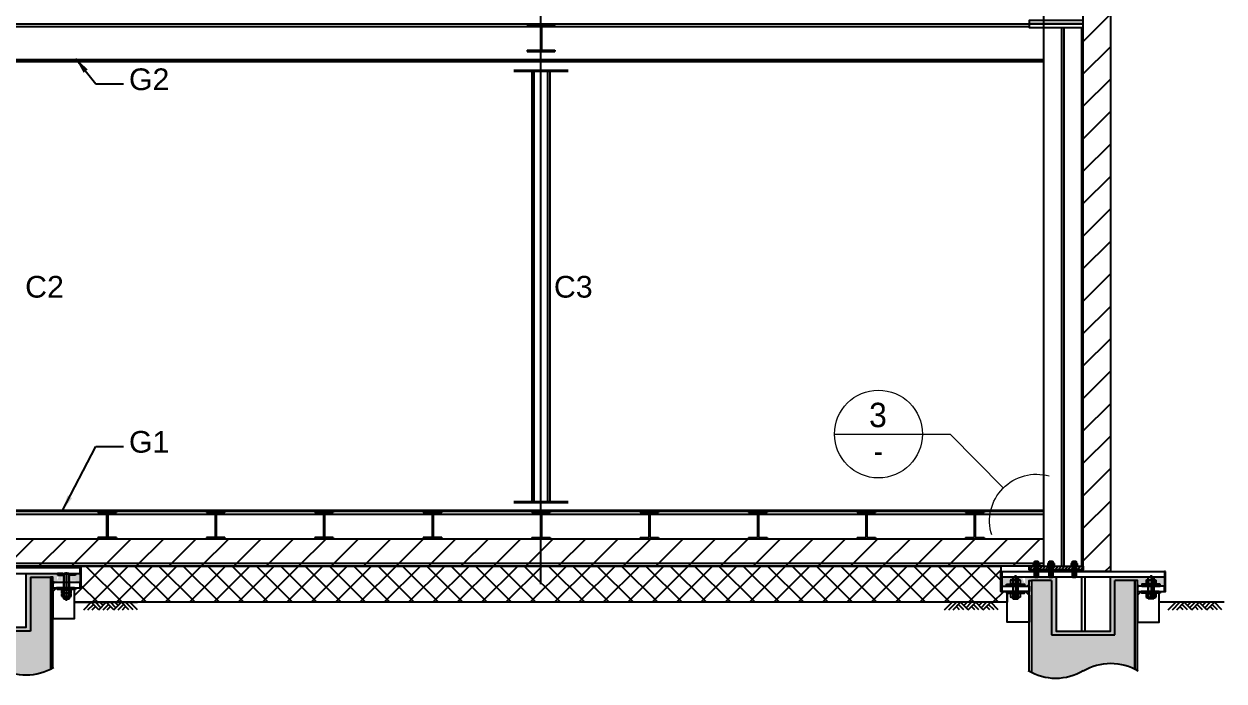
# Model space of a CAD drawing. Header units: millimetres. Extents: x 415966 to 487306, y -108951 to -17325.
# Drawn here: x 463631 to 470270, y -33790 to -30155 of the extents above; entities that cross this region are included whole.
import ezdxf
from ezdxf.enums import TextEntityAlignment as Align

# ---------------------------------------------------------------- set-up
doc = ezdxf.new("R2010")
doc.units = ezdxf.units.MM
doc.header["$LTSCALE"] = 2
doc.linetypes.add('CENTER', pattern=[2, 1.25, -0.25, 0.25, -0.25])
doc.linetypes.add('HIDDEN', pattern=[0.375, 0.25, -0.125])
for name, color, linetype in [('C_BLOCK', 7, 'Continuous'), ('C_CEN', 1, 'CENTER'), ('C_COLUMN-01', 2, 'Continuous'), ('C_DIM', 7, 'Continuous'), ('C_GIRDER', 2, 'Continuous'), ('C_HAT', 253, 'Continuous'), ('C_TEXT_01', 2, 'Continuous'), ('CONC', 3, 'Continuous'), ('DIM', 1, 'Continuous'), ('finish', 1, 'Continuous'), ('PLATE', 2, 'Continuous'), ('나사산', 1, 'Continuous'), ('중심선', 1, 'CENTER')]:
    doc.layers.add(name, color=color, linetype=linetype)
doc.layers.add('C_STEEL', color=2, linetype='Continuous', lineweight=30)
doc.styles.add('Arial', font='arial.ttf')
doc.styles.add('돋움', font='')
doc.styles.get('돋움').set_extended_font_data('Dotum')
doc.dimstyles.new('일반도면_0020', dxfattribs={"dimtxt": 80, "dimasz": 60, "dimexe": 20, "dimexo": 100, "dimgap": 30, "dimtad": 1, "dimdec": 0, "dimzin": 0, "dimdsep": 46, "dimtxsty": 'Arial', "dimcen": -100, "dimclrd": 7, "dimclre": 7, "dimclrt": 2, "dimadec": 8, "dimazin": 0, "dimtfac": 1, "dimtdec": 0, "dimtix": 1, "dimtmove": 2, "dimatfit": 3, "dimfxl": 1, "dimtolj": 1, "dimtzin": 0, "dimarcsym": 0})
pattern_1 = [(45, (-63679, 0), (-89.80256121069154, 89.80256121069154), [])]

# ---------------------------------------------------------------- blocks, each defined once
blk = doc.blocks.new('A$C45570403')
at = {"layer": 'finish'}
for p, q in [((0, 0), (102, 0)), ((0, 0), (0, -7.110000000000582)), ((102, 0), (102, -7.110000000000582)), ((0, -7.110000000000582), (48.07999999998719, -7.110000000000582)), ((48.07999999998719, -7.110000000000582), (48.0800000000163, -145.8899999999994)), ((53.92000000001281, -7.110000000000582), (102, -7.110000000000582)), ((53.92000000001281, -7.110000000000582), (53.92000000004191, -145.8899999999994)), ((0, -145.8899999999994), (48.0800000000163, -145.8900000000012)), ((2.91038304567337e-11, -145.8899999999994), (2.91038304567337e-11, -153)), ((0, -153), (102, -153)), ((53.92000000004191, -145.8900000000012), (102, -145.8899999999994)), ((102.0000000000291, -145.8899999999994), (102.0000000000291, -153))]:
    blk.add_line(p, q, dxfattribs=at)
blk = doc.blocks.new('A$C70F644BE')
at = {"layer": 'finish'}
for p, q in [((0, 0), (152, 0)), ((0, 0), (0, -6.600000000002183)), ((152, 0), (152, -6.600000000002183)), ((0, -6.600000000002183), (73.0799999999872, -6.600000000002183)), ((73.0799999999872, -6.600000000002183), (73.0800000000163, -145.3999999999978)), ((78.9200000000128, -6.600000000002183), (152, -6.600000000002183)), ((78.9200000000128, -6.600000000002183), (78.92000000004191, -145.3999999999978)), ((0, -145.3999999999978), (73.0800000000163, -145.3999999999978)), ((2.91038304567337e-11, -145.3999999999978), (2.91038304567337e-11, -152)), ((0, -152), (152, -152)), ((78.92000000004191, -145.3999999999978), (152, -145.3999999999978)), ((152.0000000000291, -145.3999999999978), (152.0000000000291, -152))]:
    blk.add_line(p, q, dxfattribs=at)
blk = doc.blocks.new('A$C25214C55')
at = {"layer": 'DIM'}
for p, q in [((223.470387361871, -125.0000000000036), (348.470387361871, -3.637978807091713e-12)), ((294.1810654805304, -125.0000000000036), (419.1810654805304, -3.637978807091713e-12)), ((364.8917435991752, -125.0000000000036), (489.8917435991752, -3.637978807091713e-12)), ((473.470387361871, -125.0000000000036), (419.1810654805304, -70.71067811865942)), ((544.1810654805304, -125.0000000000036), (454.5364045398455, -35.35533905932971)), ((614.8917435991752, -125.0000000000036), (489.8917435991752, -3.637978807091713e-12)), ((544.1810654805304, -54.28932188134786), (598.470387361871, -3.637978807091713e-12)), ((579.5364045398455, -89.64466094067757), (669.1810654805304, -3.637978807091713e-12)), ((614.8917435991752, -125.0000000000036), (739.8917435991752, -3.637978807091713e-12)), ((723.470387361871, -125.0000000000036), (669.1810654805304, -70.71067811865942)), ((794.1810654805304, -125.0000000000036), (704.5364045398455, -35.35533905932971)), ((864.8917435991752, -125.0000000000036), (739.8917435991752, -3.637978807091713e-12)), ((794.1810654805304, -54.28932188134786), (848.470387361871, -3.637978807091713e-12)), ((829.5364045398455, -89.64466094067757), (919.1810654805304, -3.637978807091713e-12)), ((864.8917435991752, -125.0000000000036), (989.8917435991752, -3.637978807091713e-12)), ((973.470387361871, -125.0000000000036), (919.1810654805304, -70.71067811865942)), ((1044.18106548053, -125.0000000000036), (954.5364045398455, -35.35533905932971)), ((1114.891743599175, -125.0000000000036), (989.8917435991752, -3.637978807091713e-12))]:
    blk.add_line(p, q, dxfattribs=at)
blk = doc.blocks.new('_DatumFilled')
at = {"color": 0, "linetype": 'ByBlock'}
blk.add_solid([(0, 0.57735027), (-1, 0), (0, -0.57735027)], dxfattribs=at)
blk = doc.blocks.new('d11')
h = blk.add_hatch(color=9)
edge = h.paths.add_edge_path()
edge.add_arc((-303.7500000001164, -294.7278323663486), 296.6943494444259, 239.1258303310062, 296.7950632267268)
edge.add_line((-170, -559.5645263726037), (-170, -49.99999999998545))
edge.add_line((-170, -50), (-281.0000000074506, -50))
edge.add_line((-281.0000000074506, -50), (-281.0000000074506, -350))
edge.add_line((-281.0000000074506, -350), (-631.0000000074506, -350))
edge.add_line((-631.0000000074506, -350), (-631.0000000074506, -50))
edge.add_line((-631.0000000074506, -50), (-742, -50))
edge.add_line((-742, -50), (-742, -539.1944840871438))
edge.add_arc((-608.2500000001164, -804.0311780936318), 296.694349444439, 59.12583033100577, 116.7950632266658, ccw=False)
at = {"layer": 'C_GIRDER'}
h = blk.add_hatch(dxfattribs=at)
h.set_pattern_fill('AR-CONC', color=256, scale=5, style=0)
h.set_pattern_definition([(49.99999999999999, (-571463.5940438636, 28468.11309052343), (35.86300913003767, -3.137606749129755), [3.75, -41.25]), (355, (-571463.5940438636, 28468.11309052343), (-6.937566680649999, 37.60960668500059), [3, -33]), (100.4513999999999, (-571460.6054598636, 28467.85162352343), (28.92546908570108, 34.47197710304768), [3.1870095, -35.0571056]), (46.18420000000001, (-571463.5940438636, 28478.11309052343), (53.36205243128222, -8.275950716450904), [5.625, -61.875]), (96.63559999999974, (-571459.1472066136, 28477.42342517343), (46.73313527743516, 48.70589354502209), [4.780514399999997, -52.58564999999998]), (351.1842, (-571463.5940438636, 28478.11309052343), (46.73309725668136, 48.70593004626623), [4.5, -49.5]), (21, (-571458.5940438636, 28475.61309052343), (29.84535260592308, -20.13094453326694), [3.75, -41.25]), (326.0000000000001, (-571458.5940438636, 28475.61309052343), (12.16576659607909, 36.25750225234265), [3, -33]), (71.4514, (-571456.1069322136, 28473.93551022343), (42.0111314290745, 16.12652483549762), [3.1870095, -35.0571056]), (37.50000000000001, (-571463.5940438636, 28468.11309052343), (0.6079927658645333, 16.64469269156557), [0, -32.59999999999999, 0, -33.5, 0, -33.125]), (7.499999999999999, (-571463.5940438636, 28468.11309052343), (13.15347687210743, 19.72058559411801), [0, -19.1, 0, -31.85, 0, -12.625]), (327.5, (-571474.7440438636, 28468.11309052343), (26.69112180862045, -1.12774358671899), [0, -12.5, 0, -39, 0, -51.75]), (317.5, (-571479.7440438636, 28468.11309052343), (29.15930846711931, 5.005249116615882), [0, -16.25, 0, -25.9, 0, -36.75])])
h.paths.add_polyline_path([(-846.0000000172295, -30), (-906, -30), (-906, -80.00000000046566), (-881, -80.00000000046566), (-881, -70.00000002031447), (-853.9999999807915, -70.00000002031447), (-855.9995664064772, -68.84487303521018, -0.03836757206835595), (-857.5585600156337, -67.94426000007661), (-857.5585600156337, -48.05574000008346, -0.03836757211836058), (-855.9995664043818, -47.15512696393125), (-854.0000000153668, -46.00000000032014), (-846.0000000182772, -46.00000000032014)])
h.paths.add_polyline_path([(-756, -50), (-742, -50), (-606.0000000074506, -50), (-606.0000000074506, -30), (-816.000000017113, -30), (-816.0000000181608, -46.00000000032014), (-808.0000000153668, -46.00000000032014), (-806.0004336256534, -47.15512696452788, -0.03836757208910301), (-804.4414400155656, -48.05574000008346), (-804.4414400155656, -67.94426000007661, -0.03836757203997456), (-806.0004336235579, -68.84487303464266), (-808.0000000499422, -70.00000002031447), (-781, -70.00000002031447), (-781, -80.00000000046566), (-756, -80.00000000046566)])
h.paths.add_polyline_path([(-133.47426130448, -33.03101058542961), (-122.1975762033835, -35.60851561209711), (-120.2471683339681, -30), (-306.0000000074506, -30), (-306.0000000074506, -50), (-170, -50), (-156, -50), (-156, -80.00000000046566), (-131, -80.00000000046566), (-131, -70.00000002031447), (-103.9999999500578, -70.00000002031447), (-105.9995663764421, -68.84487303462811, -0.03836757203983128), (-107.5585599844344, -67.94426000007661), (-107.5585599844344, -48.05574000008346, -0.03836757208895958), (-105.9995663743466, -47.15512696452788), (-103.9999999846332, -46.00000000032014), (-95.99999998183921, -46.00000000032014), (-95.99999998288695, -30), (-120.2471683339681, -30), (-122.1975762033835, -35.60851561209711), (-118.4805116424104, -36.45812278872472), (-133.8021205305122, -68.97808361479838)])
h.paths.add_polyline_path([(-6, -30), (-65.99999998277053, -30), (-65.9999999817228, -46.00000000032014), (-57.99999998463318, -46.00000000032014), (-56.00043359561823, -47.15512696393125, -0.03836757211821606), (-54.4414399843663, -48.05574000008346), (-54.4414399843663, -67.94426000007661, -0.03836757206821154), (-56.00043359352276, -68.84487303521018), (-58.00000001920853, -70.00000002031447), (-31, -70.00000002031447), (-31, -80.00000000046566), (-6, -80.00000000046566)])
h.paths.add_polyline_path([(-631.0000000074506, -50), (-631.0000000074506, -350), (-281.0000000074506, -350), (-281.0000000074506, -50), (-306.0000000074506, -50), (-306.0000000074506, -330), (-606.0000000074506, -330), (-606.0000000074506, -50)])
at = {"layer": 'C_HAT'}
h = blk.add_hatch(dxfattribs=at)
h.set_pattern_fill('ANSI31', color=256, scale=100, style=0)
h.set_pattern_definition([(135, (574219.1210275803, 21868.16491843114), (8.838834764831843, 8.838834764831844), [])])
h.paths.add_polyline_path([(-456.0000000074506, 30), (-156.0000000074506, 30), (-156.0000000074506, 10), (-456.0000000074506, 10)])
for p, q in [((-423.3207999996375, 44.65929999999935), (-420.9999999996508, 46)), ((-423.3207999996375, 44.65929999999935), (-423.3207999996375, 31.34070000000065)), ((-423.3207999996375, 31.34070000000065), (-420.9999999996508, 30)), ((-420.9999999996508, 46), (-390.9999999996508, 46)), ((-420.9999999996508, 30), (-390.9999999996508, 30)), ((-414.6468349996721, 57.35000000000582), (-415.9999999996508, 55.996834999969)), ((-395.9999999996508, 55.996834999969), (-415.9999999996508, 55.996834999969)), ((-415.9999999996508, 55.996834999969), (-415.9999999996508, -28.64683499996318)), ((-414.6609999997308, 44.65929999999935), (-414.6609999997308, 31.34070000000065)), ((-397.3531649996294, 57.35000000000582), (-414.6468349996721, 57.35000000000582)), ((-395.9999999996508, 55.996834999969), (-397.3531649996294, 57.35000000000582)), ((-397.3389999996871, 44.65929999999935), (-397.3389999996871, 31.34070000000065)), ((-395.9999999996508, -28.64683499996318), (-395.9999999996508, 55.996834999969)), ((-390.9999999996508, 46), (-388.679199999664, 44.65929999999935)), ((-390.9999999996508, 30), (-388.679199999664, 31.34070000000065)), ((-388.679199999664, 44.65929999999935), (-388.679199999664, 31.34070000000065)), ((-294.3207999975421, 44.65929999999935), (-291.9999999975553, 46)), ((-294.3207999975421, 44.65929999999935), (-294.3207999975421, 31.34070000000065)), ((-294.3207999975421, 31.34070000000065), (-291.9999999975553, 30)), ((-291.9999999975553, 46), (-261.9999999975553, 46)), ((-291.9999999975553, 30), (-261.9999999975553, 30)), ((-285.6468349975767, 57.35000000000582), (-286.9999999975553, 55.996834999969)), ((-266.9999999975553, 55.996834999969), (-286.9999999975553, 55.996834999969)), ((-286.9999999975553, 55.996834999969), (-286.9999999975553, -28.64683499996318)), ((-285.6609999976354, 44.65929999999935), (-285.6609999976354, 31.34070000000065)), ((-268.3531649975339, 57.35000000000582), (-285.6468349975767, 57.35000000000582)), ((-266.9999999975553, 55.996834999969), (-268.3531649975339, 57.35000000000582)), ((-268.3389999975916, 44.65929999999935), (-268.3389999975916, 31.34070000000065)), ((-266.9999999975553, -28.64683499996318), (-266.9999999975553, 55.996834999969)), ((-261.9999999975553, 46), (-259.6791999975685, 44.65929999999935)), ((-261.9999999975553, 30), (-259.6791999975685, 31.34070000000065)), ((-259.6791999975685, 44.65929999999935), (-259.6791999975685, 31.34070000000065)), ((-213.3207999975421, 44.65929999999935), (-210.9999999975553, 46)), ((-213.3207999975421, 44.65929999999935), (-213.3207999975421, 31.34070000000065)), ((-213.3207999975421, 31.34070000000065), (-210.9999999975553, 30)), ((-210.9999999975553, 46), (-180.9999999975553, 46)), ((-210.9999999975553, 30), (-180.9999999975553, 30)), ((-204.6468349975767, 57.35000000000582), (-205.9999999975553, 55.996834999969)), ((-185.9999999975553, 55.996834999969), (-205.9999999975553, 55.996834999969)), ((-205.9999999975553, 55.996834999969), (-205.9999999975553, -28.64683499996318)), ((-204.6609999976354, 44.65929999999935), (-204.6609999976354, 31.34070000000065)), ((-187.3531649975339, 57.35000000000582), (-204.6468349975767, 57.35000000000582)), ((-185.9999999975553, 55.996834999969), (-187.3531649975339, 57.35000000000582)), ((-187.3389999975916, 44.65929999999935), (-187.3389999975916, 31.34070000000065)), ((-185.9999999975553, -28.64683499996318), (-185.9999999975553, 55.996834999969)), ((-180.9999999975553, 46), (-178.6791999975685, 44.65929999999935)), ((-180.9999999975553, 30), (-178.6791999975685, 31.34070000000065)), ((-178.6791999975685, 44.65929999999935), (-178.6791999975685, 31.34070000000065)), ((-854.0000000153668, -46.00000000032014), (-857.5585600156337, -48.05574000006891)), ((-857.5585600156337, -48.05574000006891), (-857.5585600156337, -67.94426000010571)), ((-808.0000000153668, -46.00000000032014), (-854.0000000153668, -46.00000000032014)), ((-846.0000000153668, -31.6237980001606), (-844.3762020152062, -30)), ((-846.0000000153668, -31.6237980001606), (-846.0000000251457, -149.9999999809079)), ((-846.0000000153668, -31.6237980001606), (-816.0000000153668, -31.6237980001606)), ((-844.3762020152062, -30), (-817.6237980150618, -30)), ((-844.2802000152878, -48.05574000006891), (-844.2802000152878, -67.94426000010571)), ((-817.7198000154458, -48.05574000006891), (-817.7198000154458, -67.94426000010571)), ((-817.6237980150618, -30), (-816.0000000153668, -31.6237980001606)), ((-816.00000002468, -150.0000000201399), (-816.0000000153668, -31.6237980001606)), ((-804.4414400155656, -48.05574000006891), (-808.0000000153668, -46.00000000032014)), ((-804.4414400155656, -48.05574000006891), (-804.4414400155656, -67.94426000010571)), ((-395.9999999996508, -28.64683499996318), (-415.9999999996508, -28.64683499996318)), ((-414.6468349996721, -30), (-415.9999999996508, -28.64683499996318)), ((-397.3531649996294, -30), (-414.6468349996721, -30)), ((-395.9999999996508, -28.64683499996318), (-397.3531649996294, -30)), ((-266.9999999975553, -28.64683499996318), (-286.9999999975553, -28.64683499996318)), ((-268.3531649975339, -30), (-285.6468349975767, -30)), ((-266.9999999975553, -28.64683499996318), (-268.3531649975339, -30)), ((-255.6468349975767, -30), (-256.9999999975553, -28.64683499996318)), ((-185.9999999975553, -28.64683499996318), (-205.9999999975553, -28.64683499996318)), ((-204.6468349975767, -30), (-205.9999999975553, -28.64683499996318)), ((-187.3531649975339, -30), (-204.6468349975767, -30)), ((-185.9999999975553, -28.64683499996318), (-187.3531649975339, -30)), ((-107.5585599844344, -48.05574000006891), (-103.9999999846332, -46.00000000032014)), ((-107.5585599844344, -48.05574000006891), (-107.5585599844344, -67.94426000010571)), ((-103.9999999846332, -46.00000000032014), (-57.99999998463318, -46.00000000032014)), ((-94.37620198493823, -30), (-95.99999998463318, -31.6237980001606)), ((-95.99999997531995, -150.0000000201399), (-95.99999998463318, -31.6237980001606)), ((-65.99999998463318, -31.6237980001606), (-95.99999998463318, -31.6237980001606)), ((-67.62379798479378, -30), (-94.37620198493823, -30)), ((-94.2801999845542, -48.05574000006891), (-94.2801999845542, -67.94426000010571)), ((-67.71979998471215, -48.05574000006891), (-67.71979998471215, -67.94426000010571)), ((-65.99999998463318, -31.6237980001606), (-67.62379798479378, -30)), ((-65.99999998463318, -31.6237980001606), (-65.99999997485429, -149.9999999809079)), ((-57.99999998463318, -46.00000000032014), (-54.4414399843663, -48.05574000006891)), ((-54.4414399843663, -48.05574000006891), (-54.4414399843663, -67.94426000010571)), ((-854.0000000153668, -70.00000000032014), (-857.5585600156337, -67.94426000010571)), ((-854.0000000149012, -120.0000000004657), (-857.558560015168, -122.0557400002144)), ((-857.558560015168, -122.0557400002144), (-857.558560015168, -141.9442600002512)), ((-808.0000000153668, -70.00000000032014), (-854.0000000153668, -70.00000000032014)), ((-808.0000000149012, -120.0000000004657), (-854.0000000149012, -120.0000000004657)), ((-844.2802000148222, -122.0557400002144), (-844.2802000148222, -141.9442600002512)), ((-817.7198000149801, -122.0557400002144), (-817.7198000149801, -141.9442600002512)), ((-804.4414400155656, -67.94426000010571), (-808.0000000153668, -70.00000000032014)), ((-804.4414400150999, -122.0557400002144), (-808.0000000149012, -120.0000000004657)), ((-804.4414400150999, -122.0557400002144), (-804.4414400150999, -141.9442600002512)), ((-107.5585599844344, -67.94426000010571), (-103.9999999846332, -70.00000000032014)), ((-107.5585599849001, -122.0557400002144), (-103.9999999850988, -120.0000000004657)), ((-107.5585599849001, -122.0557400002144), (-107.5585599849001, -141.9442600002512)), ((-103.9999999846332, -70.00000000032014), (-57.99999998463318, -70.00000000032014)), ((-103.9999999850988, -120.0000000004657), (-57.99999998509884, -120.0000000004657)), ((-94.28019998501986, -122.0557400002144), (-94.28019998501986, -141.9442600002512)), ((-67.71979998517781, -122.0557400002144), (-67.71979998517781, -141.9442600002512)), ((-57.99999998463318, -70.00000000032014), (-54.4414399843663, -67.94426000010571)), ((-57.99999998509884, -120.0000000004657), (-54.44143998483196, -122.0557400002144)), ((-54.44143998483196, -122.0557400002144), (-54.44143998483196, -141.9442600002512)), ((-854.0000000149012, -144.0000000004657), (-857.558560015168, -141.9442600002512)), ((-808.0000000149012, -144.0000000004657), (-854.0000000149012, -144.0000000004657)), ((-846.0000000051223, -150.0000000004657), (-816.0000000051223, -150.0000000004657)), ((-846.0000000051223, -150.0000000004657), (-844.3762020049617, -151.6237980006263)), ((-844.3762020049617, -151.6237980006263), (-817.6237980048172, -151.6237980006263)), ((-817.6237980048172, -151.6237980006263), (-816.0000000051223, -150.0000000004657)), ((-804.4414400150999, -141.9442600002512), (-808.0000000149012, -144.0000000004657)), ((-107.5585599849001, -141.9442600002512), (-103.9999999850988, -144.0000000004657)), ((-103.9999999850988, -144.0000000004657), (-57.99999998509884, -144.0000000004657)), ((-65.99999999487773, -150.0000000004657), (-95.99999999487773, -150.0000000004657)), ((-94.37620199518278, -151.6237980006263), (-95.99999999487773, -150.0000000004657)), ((-67.62379799503833, -151.6237980006263), (-94.37620199518278, -151.6237980006263)), ((-65.99999999487773, -150.0000000004657), (-67.62379799503833, -151.6237980006263)), ((-57.99999998509884, -144.0000000004657), (-54.44143998483196, -141.9442600002512))]:
    blk.add_line(p, q)
at = {"color": 253}
for p, q in [((-1234.803200204857, -170), (-876, -170)), ((-36, -170), (311.140452080057, -169.9999999999854))]:
    blk.add_line(p, q, dxfattribs=at)
at = {"color": 1}
for points in [[(-436.0000000024447, 10), (-376.0000000024447, 10), (-376.0000000024447, 0), (-436.0000000024447, 0)], [(-307.0000000003492, 10), (-247.0000000003492, 10), (-247.0000000003492, 0), (-307.0000000003492, 0)], [(-226.0000000003492, 10), (-166.0000000003492, 10), (-166.0000000003492, 0), (-226.0000000003492, 0)], [(-881, -70.00000002031447), (-781, -70.00000002031447), (-781, -80.00000002031447), (-881, -80.00000002031447)], [(-881, -120.0000000203145), (-781, -120.0000000203145), (-781, -110.0000000203145), (-881, -110.0000000203145)], [(-31, -70.00000002031447), (-131, -70.00000002031447), (-131, -80.00000002031447), (-31, -80.00000002031447)], [(-31, -120.0000000203145), (-131, -120.0000000203145), (-131, -110.0000000203145), (-31, -110.0000000203145)]]:
    blk.add_lwpolyline(points, close=True, dxfattribs=at)
at = {"color": 6}
for points in [[(-876, -110.0000000004657), (-776, -110.0000000004657), (-756, -130.0000000004657), (-756, -280.0000000004657), (-876, -280.0000000004657)], [(-36, -110.0000000004657), (-136, -110.0000000004657), (-156, -130.0000000004657), (-156, -280.0000000004657), (-36, -280.0000000004657)]]:
    blk.add_lwpolyline(points, close=True, dxfattribs=at)
for centre, radius, start, end in [((-418.9908999997424, 38.33776769973338), 7.662232353148038, 55.59101350092298, 124.408986499077), ((-418.9908999997424, 37.66223230026662), 7.662232353148724, 235.591013500923, 304.408986499077), ((-405.7904606685042, 16.00073178776074), 30, 90.40019389586004, 107.1985961775466), ((-405.7904606685042, 59.99926821223926), 30, 252.8014038224534, 269.59980610414), ((-406.2095393307973, 16.00073178776074), 30, 72.80140382245344, 89.59980610413999), ((-406.2095393307973, 59.99926821223926), 30, 270.40019390253, 287.1985961775466), ((-393.0090999996755, 38.33776769973338), 7.662232353147973, 55.59101350092298, 124.408986499077), ((-393.0090999996755, 37.66223230026662), 7.662232353148918, 235.591013500923, 304.408986499077), ((-289.9908999976469, 38.33776769973338), 7.662232353148038, 55.59101350092298, 124.408986499077), ((-289.9908999976469, 37.66223230026662), 7.662232353148724, 235.591013500923, 304.408986499077), ((-276.7904606664088, 16.00073178776074), 30, 90.40019389586004, 107.1985961775466), ((-276.7904606664088, 59.99926821223926), 30, 252.8014038224534, 269.59980610414), ((-277.2095393287018, 16.00073178776074), 30, 72.80140382245344, 89.59980610413999), ((-277.2095393287018, 59.99926821223926), 30, 270.40019390253, 287.1985961775466), ((-264.0090999975801, 38.33776769973338), 7.662232353147973, 55.59101350092298, 124.408986499077), ((-264.0090999975801, 37.66223230026662), 7.662232353148918, 235.591013500923, 304.408986499077), ((-208.9908999976469, 38.33776769973338), 7.662232353148038, 55.59101350092298, 124.408986499077), ((-208.9908999976469, 37.66223230026662), 7.662232353148724, 235.591013500923, 304.408986499077), ((-195.7904606664088, 16.00073178776074), 30, 90.40019389586004, 107.1985961775466), ((-195.7904606664088, 59.99926821223926), 30, 252.8014038224534, 269.59980610414), ((-196.2095393287018, 16.00073178776074), 30, 72.80140382245344, 89.59980610413999), ((-196.2095393287018, 59.99926821223926), 30, 270.40019390253, 287.1985961775466), ((-183.0090999975801, 38.33776769973338), 7.662232353147973, 55.59101350092298, 124.408986499077), ((-183.0090999975801, 37.66223230026662), 7.662232353148918, 235.591013500923, 304.408986499077), ((-850.9193800156936, -57.74875619387603), 11.74875627482733, 55.59101347687546, 124.4089865231245), ((-830.678706374485, -91.99887792565278), 46, 90.4001939091999, 107.1985962124875), ((-831.3212936567143, -91.99887792565278), 46, 72.80140378751251, 89.59980609080009), ((-811.0806200155057, -57.74875619387603), 11.74875627482638, 55.59101347687546, 124.4089865231245), ((-100.9193799844943, -57.74875619387603), 11.74875627482638, 55.59101347663989, 124.4089865233601), ((-80.67870634328574, -91.99887792565278), 46, 90.4001939091999, 107.1985962124875), ((-81.32129362551495, -91.99887792565278), 46, 72.80140378751251, 89.59980609080009), ((-61.0806199843064, -57.74875619387603), 11.74875627482733, 55.59101347663989, 124.4089865233601), ((-850.9193800156936, -58.25124380629859), 11.74875627482583, 235.5910134768754, 304.4089865231246), ((-850.919380015228, -131.7487561940216), 11.74875627482733, 55.59101347687546, 124.4089865231245), ((-830.678706374485, -24.00112207498751), 46, 252.8014037875125, 269.5998060908001), ((-830.6787063740194, -165.9988779257983), 46, 90.4001939091999, 107.1985962124875), ((-831.3212936567143, -24.00112207498751), 46, 270.4001939091999, 287.1985962124875), ((-831.3212936562486, -165.9988779257983), 46, 72.80140378751251, 89.59980609080009), ((-811.0806200155057, -58.25124380629859), 11.74875627482608, 235.5910134768754, 304.4089865231246), ((-811.08062001504, -131.7487561940216), 11.74875627482638, 55.59101347687546, 124.4089865231245), ((-100.9193799844943, -58.25124380629859), 11.74875627482608, 235.5910134766399, 304.4089865233601), ((-100.91937998496, -131.7487561940216), 11.74875627482638, 55.59101347663989, 124.4089865233601), ((-80.67870634328574, -24.00112207498751), 46, 252.8014037875125, 269.5998060908001), ((-80.6787063437514, -165.9988779257983), 46, 90.4001939091999, 107.1985962124875), ((-81.32129362551495, -24.00112207498751), 46, 270.4001939091999, 287.1985962124875), ((-81.32129362598062, -165.9988779257983), 46, 72.80140378751251, 89.59980609080009), ((-61.0806199843064, -58.25124380629859), 11.74875627482583, 235.5910134766399, 304.4089865233601), ((-61.08061998477206, -131.7487561940216), 11.74875627482733, 55.59101347663989, 124.4089865233601), ((-850.919380015228, -132.2512438064441), 11.74875627482583, 235.5910134768754, 304.4089865231246), ((-830.6787063740194, -98.00112207513303), 46, 252.8014037875125, 269.5998060908001), ((-831.3212936562486, -98.00112207513303), 46, 270.4001939091999, 287.1985962124875), ((-811.08062001504, -132.2512438064441), 11.74875627482608, 235.5910134768754, 304.4089865231246), ((-100.91937998496, -132.2512438064441), 11.74875627482608, 235.5910134766399, 304.4089865233601), ((-80.6787063437514, -98.00112207513303), 46, 252.8014037875125, 269.5998060908001), ((-81.32129362598062, -98.00112207513303), 46, 270.4001939091999, 287.1985962124875), ((-61.08061998477206, -132.2512438064441), 11.74875627482583, 235.5910134766399, 304.4089865233601)]:
    blk.add_arc(centre, radius, start, end)
at = {"layer": 'C_CEN', "linetype": 'Continuous'}
for centre, start, end in [((-608.25, -804.0311780935735), 59.12583032951751, 120.8741696704825), ((-303.7500000002328, -294.7278323662904), 239.1258303295175, 300.8741696704825)]:
    blk.add_arc(centre, 296.6943494444494, start, end, dxfattribs=at)
at = {"layer": 'C_GIRDER'}
for p, q in [((-631.0000000074506, -350), (-631.0000000074506, -50)), ((-281.0000000074506, -50), (-281.0000000074506, -350)), ((-281.0000000074506, -350), (-631.0000000074506, -350))]:
    blk.add_line(p, q, dxfattribs=at)
for points in [[(-912, 0), (-906, 0), (-906, -110.0000000004657), (-912, -110.0000000004657)], [(-456.0000000074506, 10), (-156.0000000074506, 10), (-156.0000000074506, 30), (-456.0000000074506, 30)], [(0, 0), (-6, 0), (-6, -110.0000000004657), (0, -110.0000000004657)], [(-606.0000000074506, -30), (-306.0000000074506, -30), (-306.0000000074506, -330), (-606.0000000074506, -330)], [(-466.0000000074506, -30), (-446.0000000074506, -30), (-446.0000000074506, -330), (-466.0000000074506, -330)]]:
    blk.add_lwpolyline(points, close=True, dxfattribs=at)
at = {"layer": 'CONC', "color": 8}
for points in [[(-742, -539.1944840871292), (-742, -50), (-631.0000000074506, -50)], [(-281.0000000074506, -50), (-170, -50), (-170, -559.5645263726765)]]:
    blk.add_lwpolyline(points, dxfattribs=at)
at = {"layer": 'PLATE'}
for points in [[(-6, -30), (-6, 0), (-906, 0), (-906, -30)], [(-756, -80.00000000046566), (-756, -110.0000000004657), (-906, -110.0000000004657), (-906, -80.00000000046566)], [(-156, -80.00000000046566), (-156, -110.0000000004657), (-6, -110.0000000004657), (-6, -80.00000000046566)]]:
    blk.add_lwpolyline(points, close=True, dxfattribs=at)
for points in [[(-756, -546.7424793672835), (-756, -50), (-742, -50), (-742, -539.1944840871292)], [(-156, -552.0165310925076), (-156, -50), (-170, -50), (-170, -559.5645263726765)]]:
    blk.add_lwpolyline(points, dxfattribs=at)
at = {"layer": '나사산'}
for p, q in [((-414.6468349996721, 57.35000000000582), (-414.6468349996721, -30)), ((-397.3531649996294, 57.35000000000582), (-397.3531649996294, -30)), ((-285.6468349975767, 57.35000000000582), (-285.6468349975767, -30)), ((-268.3531649975339, 57.35000000000582), (-268.3531649975339, -30)), ((-204.6468349975767, 57.35000000000582), (-204.6468349975767, -30)), ((-187.3531649975339, 57.35000000000582), (-187.3531649975339, -30)), ((-844.3762020254508, -151.6237980006263), (-844.3762020152062, -31.6237980001606)), ((-817.6237980248407, -151.6237980006263), (-817.6237980150618, -31.6237980001606)), ((-94.37620197515935, -151.6237980006263), (-94.37620198493823, -31.6237980001606)), ((-67.62379797454923, -151.6237980006263), (-67.62379798479378, -31.6237980001606))]:
    blk.add_line(p, q, dxfattribs=at)
at = {"layer": '중심선'}
for p, q in [((-405.9999999996508, -32.0380303793936), (-405.9999999996508, 59.35000000000582)), ((-405.9999999996508, 28), (-405.9999999996508, 48)), ((-406.0000000024447, 45), (-406.0000000024447, -30.64683499996318)), ((-276.9999999975553, -32.0380303793936), (-276.9999999975553, 59.35000000000582)), ((-276.9999999975553, 28), (-276.9999999975553, 48)), ((-277.0000000003492, 45), (-277.0000000003492, -30.64683499996318)), ((-195.9999999975553, -32.0380303793936), (-195.9999999975553, 59.35000000000582)), ((-195.9999999975553, 28), (-195.9999999975553, 48)), ((-196.0000000003492, 45), (-196.0000000003492, -30.64683499996318)), ((-831.0000000251457, -20.00000000017462), (-831.0000000256114, -151.6237980006263)), ((-831.0000000251457, -30), (-831.0000000349246, -22.00000000017462)), ((-80.99999997485429, -20.00000000017462), (-80.99999997438863, -151.6237980006263)), ((-80.99999997485429, -30), (-80.9999999650754, -22.00000000017462)), ((-831.0000000149012, -151.6237980006263), (-831.0000000149012, -118.0000000004657)), ((-80.99999998509884, -151.6237980006263), (-80.99999998509884, -118.0000000004657))]:
    blk.add_line(p, q, dxfattribs=at)
at = {"color": 1, "yscale": 20, "zscale": 20}
for p, xscale in [((-756, -80.00000000046566), 20), ((-156, -80.00000000046566), -20)]:
    blk.add_blockref('_DatumFilled', p, dxfattribs=dict(at, xscale=xscale))
at = {"layer": 'CONC', "xscale": -0.333333333334546, "yscale": 0.333333333334546, "zscale": 0.333333333334546}
for p in [(-851.5098708791193, -170), (385.6305812010542, -170)]:
    blk.add_blockref('A$C25214C55', p, dxfattribs=at)
blk = doc.blocks.new('BOLT2')
for p, q in [((-15.00000000419095, 147.9802525004052), (-12.97025250422303, 151.5100000004604)), ((-15.00000000419095, 147.9802525004052), (-15.00000000419095, 10.50474750004651)), ((-15.00000000419095, 147.9802525004052), (14.99999999580905, 147.9802525004052)), ((-12.97025250422303, 151.5100000004604), (12.97025249584112, 151.5100000004604)), ((12.97025249584112, 151.5100000004604), (14.99999999580905, 147.9802525004052)), ((14.99999999580905, 10.50474750004651), (14.99999999580905, 147.9802525004052)), ((-22.50000000419095, 61.50999999999476), (-25.98120000422932, 59.49894999999378)), ((-25.98120000422932, 44.50104999999894), (-25.98120000422932, 59.49894999999378)), ((-22.50000000419095, 42.48999999999796), (-25.98120000422932, 44.50104999999894)), ((-22.50000000419095, 42.48999999999796), (-25.98120000422932, 40.47894999999698)), ((-25.98120000422932, 25.48105000000214), (-25.98120000422932, 40.47894999999698)), ((-22.50000000419095, 23.47000000000116), (-25.98120000422932, 25.48105000000214)), ((22.49999999580905, 61.50999999999476), (-22.50000000419095, 61.50999999999476)), ((22.49999999580905, 42.48999999999796), (-22.50000000419095, 42.48999999999796)), ((22.49999999580905, 42.48999999999796), (-22.50000000419095, 42.48999999999796)), ((22.49999999580905, 23.47000000000116), (-22.50000000419095, 23.47000000000116)), ((-15.00000000419095, 10.50474750004651), (14.99999999580905, 10.50474750004651)), ((-15.00000000419095, 10.50474750004651), (-12.97025250422303, 8.474999999991269)), ((-12.99150000419468, 44.50104999999894), (-12.99150000419468, 59.49894999999378)), ((-12.99150000419468, 25.48105000000214), (-12.99150000419468, 40.47894999999698)), ((-12.97025250422303, 8.474999999991269), (12.97025249584112, 8.474999999991269)), ((12.97025249584112, 8.474999999991269), (14.99999999580905, 10.50474750004651)), ((12.99149999592919, 44.50104999999894), (12.99149999592919, 59.49894999999378)), ((12.99149999592919, 25.48105000000214), (12.99149999592919, 40.47894999999698)), ((25.98119999584742, 59.49894999999378), (22.49999999580905, 61.50999999999476)), ((25.98119999584742, 44.50104999999894), (22.49999999580905, 42.48999999999796)), ((25.98119999584742, 40.47894999999698), (22.49999999580905, 42.48999999999796)), ((25.98119999584742, 25.48105000000214), (22.49999999580905, 23.47000000000116)), ((25.98119999584742, 44.50104999999894), (25.98119999584742, 59.49894999999378)), ((25.98119999584742, 25.48105000000214), (25.98119999584742, 40.47894999999698))]:
    blk.add_line(p, q)
at = {"color": 1}
for points in [[(-50.00000000419095, 141.5100000004604), (-15.00000000419095, 141.5100000004604), (-15.00000000419095, 146.5100000004604), (-20.00000000419095, 151.5100000004604), (-50.00000000419095, 151.5100000004604)], [(50.00000000419095, 141.5100000004604), (15.00000000419095, 141.5100000004604), (15.00000000419095, 146.5100000004604), (20.00000000419095, 151.5100000004604), (50.00000000419095, 151.5100000004604)], [(-50.00000000419095, 61.50999999999476), (49.99999999580905, 61.50999999999476), (49.99999999580905, 71.50999999999476), (-50.00000000419095, 71.50999999999476)]]:
    blk.add_lwpolyline(points, close=True, dxfattribs=at)
for centre, radius, start, end in [((-19.48635000409558, 50.01665154959483), 11.49334852972338, 55.59101350092298, 124.408986499077), ((-19.48635000409558, 53.9833484503979), 11.49334852972196, 235.591013500923, 304.408986499077), ((-19.48635000409558, 30.99665154959803), 11.49334852972338, 55.59101350092298, 124.408986499077), ((-19.48635000409558, 34.9633484504011), 11.49334852972196, 235.591013500923, 304.408986499077), ((0.3143089925870299, 16.51109768163587), 45, 90.40019390252998, 107.1985961775466), ((0.3143089925870299, 87.48890231835685), 45, 252.8014038224534, 269.59980610414), ((0.3143089925870299, -2.508902318360924), 45, 90.40019390252998, 107.1985961775466), ((0.3143089925870299, 68.46890231836005), 45, 252.8014038224534, 269.59980610414), ((-0.3143090009689331, 16.51109768163587), 45, 72.80140382245344, 89.59980610413999), ((-0.3143090009689331, 87.48890231835685), 45, 270.40019389586, 287.1985961775466), ((-0.3143090009689331, -2.508902318360924), 45, 72.80140382245344, 89.59980610413999), ((-0.3143090009689331, 68.46890231836005), 45, 270.40019389586, 287.1985961775466), ((19.48634999594651, 50.01665154959483), 11.49334852972309, 55.59101350092298, 124.408986499077), ((19.48634999594651, 53.9833484503979), 11.49334852972206, 235.591013500923, 304.408986499077), ((19.48634999594651, 30.99665154959803), 11.49334852972309, 55.59101350092298, 124.408986499077), ((19.48634999594651, 34.9633484504011), 11.49334852972206, 235.591013500923, 304.408986499077)]:
    blk.add_arc(centre, radius, start, end)
at = {"layer": '나사산'}
for p, q in [((-12.97025250422303, 8.474999999991269), (-12.97025250422303, 151.5100000004604)), ((12.97025249584112, 8.474999999991269), (12.97025249584112, 151.5100000004604))]:
    blk.add_line(p, q, dxfattribs=at)
at = {"layer": '중심선'}
blk.add_line((0, 0), (0, 158.4802525004052), dxfattribs=at)
blk = doc.blocks.new('A$C5F127701')
for p, q in [((-17.32079999998678, 40.65929999999935), (-15, 42)), ((-17.32079999998678, 40.65929999999935), (-17.32079999998678, 27.34070000000065)), ((-17.32079999998678, 27.34070000000065), (-15, 26)), ((-17.32079999998678, 24.65929999999935), (-15, 26)), ((-17.32079999998678, 24.65929999999935), (-17.32079999998678, 11.34070000000065)), ((-17.32079999998678, 11.34070000000065), (-15, 10)), ((-15, 42), (15, 42)), ((-15, 26), (15, 26)), ((-15, 26), (15, 26)), ((-15, 10), (15, 10)), ((-8.646835000021383, 53.35000000000582), (-10, 51.996834999969)), ((10, 51.996834999969), (-10, 51.996834999969)), ((-10, 51.996834999969), (-10, -22.24683499995444)), ((-8.661000000080094, 40.65929999999935), (-8.661000000080094, 27.34070000000065)), ((-8.661000000080094, 24.65929999999935), (-8.661000000080094, 11.34070000000065)), ((8.646835000021383, 53.35000000000582), (-8.646835000021383, 53.35000000000582)), ((10, 51.996834999969), (8.646835000021383, 53.35000000000582)), ((8.660999999963678, 40.65929999999935), (8.660999999963678, 27.34070000000065)), ((8.660999999963678, 24.65929999999935), (8.660999999963678, 11.34070000000065)), ((10, -22.24683499995444), (10, 51.996834999969)), ((15, 42), (17.32079999998678, 40.65929999999935)), ((15, 26), (17.32079999998678, 27.34070000000065)), ((15, 26), (17.32079999998678, 24.65929999999935)), ((15, 10), (17.32079999998678, 11.34070000000065)), ((17.32079999998678, 40.65929999999935), (17.32079999998678, 27.34070000000065)), ((17.32079999998678, 24.65929999999935), (17.32079999998678, 11.34070000000065)), ((10, -22.24683499995444), (-10, -22.24683499995444)), ((-8.646835000021383, -24.59999999999127), (-10, -22.24683499995444)), ((8.646835000021383, -24.59999999999127), (-8.646835000021383, -24.59999999999127)), ((10, -22.24683499995444), (8.646835000021383, -24.59999999999127))]:
    blk.add_line(p, q)
at = {"color": 1}
for points in [[(-30.00000000279397, 10), (29.99999999720603, 10), (29.99999999720603, 0), (-30.00000000279397, 0)], [(-30.00000000279397, -14.59999999999127), (-10, -14.59999999999127), (-10, -19.59999999999127), (-15, -24.59999999999127), (-30.00000000279397, -24.59999999999127)], [(30.00000000279397, -14.59999999999127), (10, -14.59999999999127), (10, -19.59999999999127), (15, -24.59999999999127), (30.00000000279397, -24.59999999999127)]]:
    blk.add_lwpolyline(points, close=True, dxfattribs=at)
for centre, radius, start, end in [((-12.99090000009164, 34.33776769973338), 7.662232353148038, 55.59101350092298, 124.408986499077), ((-12.99090000009164, 33.66223230026662), 7.662232353148724, 235.591013500923, 304.408986499077), ((-12.99090000009164, 18.33776769973338), 7.662232353148038, 55.59101350092298, 124.408986499077), ((-12.99090000009164, 17.66223230026662), 7.662232353148724, 235.591013500923, 304.408986499077), ((0.2095393311465159, 12.00073178776074), 30, 90.40019389586, 107.1985961775466), ((0.2095393311465159, 55.99926821223926), 30, 252.8014038224534, 269.59980610414), ((0.2095393311465159, -3.999268212239258), 30, 90.40019389586, 107.1985961775466), ((0.2095393311465159, 39.99926821223926), 30, 252.8014038224534, 269.59980610414), ((-0.2095393311465159, 12.00073178776074), 30, 72.80140382245344, 89.59980610413999), ((-0.2095393311465159, 55.99926821223926), 30, 270.40019390253, 287.1985961775466), ((-0.2095393311465159, -3.999268212239258), 30, 72.80140382245344, 89.59980610413999), ((-0.2095393311465159, 39.99926821223926), 30, 270.40019390253, 287.1985961775466), ((12.99089999997523, 34.33776769973338), 7.662232353147973, 55.59101350092298, 124.408986499077), ((12.99089999997523, 33.66223230026662), 7.662232353148918, 235.591013500923, 304.408986499077), ((12.99089999997523, 18.33776769973338), 7.662232353147973, 55.59101350092298, 124.408986499077), ((12.99089999997523, 17.66223230026662), 7.662232353148918, 235.591013500923, 304.408986499077)]:
    blk.add_arc(centre, radius, start, end)
at = {"layer": '나사산'}
for p, q in [((-8.646835000021383, 53.35000000000582), (-8.646835000021383, -24.59999999999127)), ((8.646835000021383, 53.35000000000582), (8.646835000021383, -24.59999999999127))]:
    blk.add_line(p, q, dxfattribs=at)
at = {"layer": '중심선'}
for p, q in [((0, -30.63803037938487), (0, 58.35000000000582)), ((-2.793967723846436e-09, 41), (-2.793967723846436e-09, -29.24683499995444))]:
    blk.add_line(p, q, dxfattribs=at)
blk = doc.blocks.new('A$C257A2ABB')
h = blk.add_hatch(color=9)
edge = h.paths.add_edge_path()
edge.add_arc((152.2499999998836, -294.7278323663631), 296.6943494444259, 239.1258303310062, 296.7950632267268)
edge.add_line((286, -559.5645263726183), (286, -50))
edge.add_line((286, -50), (174.9999999925494, -50))
edge.add_line((174.9999999925494, -50), (174.9999999925494, -350))
edge.add_line((174.9999999925494, -350), (-175.0000000074506, -350))
edge.add_line((-175.0000000074506, -350), (-175.0000000074506, -50))
edge.add_line((-175.0000000074506, -50), (-286, -50))
edge.add_line((-286, -50), (-286, -539.1944840871438))
edge.add_arc((-152.2500000001164, -804.0311780936609), 296.6943494444649, 59.12583033100839, 116.79506322666319, ccw=False)
at = {"layer": 'C_GIRDER'}
h = blk.add_hatch(dxfattribs=at)
h.set_pattern_fill('AR-CONC', color=256, scale=5, style=0)
h.set_pattern_definition([(49.99999999999999, (-571007.5940438636, 28468.11309052343), (35.86300913003767, -3.137606749129755), [3.75, -41.25]), (355, (-571007.5940438636, 28468.11309052343), (-6.937566680649999, 37.60960668500059), [3, -33]), (100.4513999999998, (-571004.6054598636, 28467.85162352343), (28.92546908570108, 34.47197710304768), [3.187009499999999, -35.05710559999998]), (46.18420000000001, (-571007.5940438636, 28478.11309052343), (53.36205243128222, -8.275950716450904), [5.625, -61.875]), (96.63559999999971, (-571003.1472066136, 28477.42342517343), (46.73313527743516, 48.70589354502209), [4.780514399999992, -52.58564999999994]), (351.1842, (-571007.5940438636, 28478.11309052343), (46.73309725668136, 48.70593004626623), [4.5, -49.5]), (21, (-571002.5940438636, 28475.61309052343), (29.84535260592308, -20.13094453326694), [3.75, -41.25]), (326.0000000000001, (-571002.5940438636, 28475.61309052343), (12.16576659607909, 36.25750225234265), [3, -33]), (71.4514, (-571000.1069322136, 28473.93551022343), (42.0111314290745, 16.12652483549762), [3.1870095, -35.0571056]), (37.50000000000001, (-571007.5940438636, 28468.11309052343), (0.6079927658645333, 16.64469269156557), [0, -32.59999999999999, 0, -33.5, 0, -33.125]), (7.499999999999999, (-571007.5940438636, 28468.11309052343), (13.15347687210743, 19.72058559411801), [0, -19.1, 0, -31.85, 0, -12.625]), (327.5, (-571018.7440438636, 28468.11309052343), (26.69112180862045, -1.12774358671899), [0, -12.5, 0, -39, 0, -51.75]), (317.5, (-571023.7440438636, 28468.11309052343), (29.15930846711931, 5.005249116615882), [0, -16.25, 0, -25.9, 0, -36.75])])
h.paths.add_polyline_path([(-390.0000000172295, -30), (-450, -30), (-450, -80.00000000046566), (-425, -80.00000000046566), (-425, -70.00000002031447), (-397.9999999807915, -70.00000002031447), (-399.9995664064772, -68.84487303521018, -0.03836757206835595), (-401.5585600156337, -67.94426000007661), (-401.5585600156337, -48.05574000008346, -0.03836757211836058), (-399.9995664043818, -47.15512696393125), (-398.0000000153668, -46.00000000032014), (-390.0000000182772, -46.00000000032014)])
h.paths.add_polyline_path([(-300, -50), (-286, -50), (-150.0000000074506, -50), (-150.0000000074506, -30), (-360.0000000171131, -30), (-360.0000000181608, -46.00000000032014), (-352.0000000153668, -46.00000000032014), (-350.0004336256534, -47.15512696452788, -0.03836757208910301), (-348.4414400155656, -48.05574000008346), (-348.4414400155656, -67.94426000007661, -0.03836757203997456), (-350.0004336235579, -68.84487303464266), (-352.0000000499422, -70.00000002031447), (-325, -70.00000002031447), (-325, -80.00000000046566), (-300, -80.00000000046566)])
h.paths.add_polyline_path([(322.52573869552, -33.03101058542961), (333.8024237966165, -35.60851561209711), (335.7528316660319, -30), (149.9999999925494, -30), (149.9999999925494, -50), (286, -50), (300, -50), (300, -80.00000000046566), (325, -80.00000000046566), (325, -70.00000002031447), (352.0000000499422, -70.00000002031447), (350.0004336235579, -68.84487303462811, -0.03836757203983128), (348.4414400155656, -67.94426000007661), (348.4414400155656, -48.05574000008346, -0.03836757208895958), (350.0004336256534, -47.15512696452788), (352.0000000153668, -46.00000000032014), (360.0000000181608, -46.00000000032014), (360.0000000171131, -30), (335.7528316660319, -30), (333.8024237966165, -35.60851561209711), (337.5194883575896, -36.45812278872472), (322.1978794694878, -68.97808361479838)])
h.paths.add_polyline_path([(450, -30), (390.0000000172295, -30), (390.0000000182772, -46.00000000032014), (398.0000000153668, -46.00000000032014), (399.9995664043818, -47.15512696393125, -0.03836757211821606), (401.5585600156337, -48.05574000008346), (401.5585600156337, -67.94426000007661, -0.03836757206821154), (399.9995664064772, -68.84487303521018), (397.9999999807915, -70.00000002031447), (425, -70.00000002031447), (425, -80.00000000046566), (450, -80.00000000046566)])
h.paths.add_polyline_path([(174.9999999925494, -350), (174.999999992433, -50), (149.9999999925494, -50), (149.9999999925494, -330), (-150.0000000074506, -330), (-150.0000000074506, -50), (-175.000000007567, -50), (-175.0000000074506, -350)])
at = {"color": 253}
for p, q in [((-778.8032002048567, -190), (-420, -190)), ((420, -190), (767.140452080057, -189.9999999999854))]:
    blk.add_line(p, q, dxfattribs=at)
at = {"color": 6}
for points in [[(-420, -110.0000000004657), (-320, -110.0000000004657), (-300, -130.0000000004657), (-300, -280.0000000004657), (-420, -280.0000000004657)], [(420, -110.0000000004657), (320, -110.0000000004657), (300, -130.0000000004657), (300, -280.0000000004657), (420, -280.0000000004657)]]:
    blk.add_lwpolyline(points, close=True, dxfattribs=at)
at = {"layer": 'C_CEN', "linetype": 'Continuous'}
for centre, start, end in [((-152.25, -804.0311780935735), 59.12583032951751, 120.8741696704825), ((152.2499999997672, -294.7278323662904), 239.1258303295175, 300.8741696704825)]:
    blk.add_arc(centre, 296.6943494444494, start, end, dxfattribs=at)
at = {"layer": 'C_GIRDER'}
for p, q in [((-175.0000000074506, -350), (-175.0000000074506, -50)), ((174.9999999925494, -50), (174.9999999925494, -350)), ((174.9999999925494, -350), (-175.0000000074506, -350))]:
    blk.add_line(p, q, dxfattribs=at)
for points in [[(-456, 0), (-450, 0), (-450, -110.0000000004657), (-456, -110.0000000004657)], [(456, 0), (450, 0), (450, -110.0000000004657), (456, -110.0000000004657)], [(-150.0000000074506, -30), (149.9999999925494, -30), (149.9999999925494, -330), (-150.0000000074506, -330)], [(-10.00000000745058, -30), (9.99999999254942, -30), (9.99999999254942, -330), (-10.00000000745058, -330)]]:
    blk.add_lwpolyline(points, close=True, dxfattribs=at)
at = {"layer": 'CONC', "color": 8}
for points in [[(-286, -539.1944840871292), (-286, -50), (-175.0000000074506, -50)], [(174.9999999925494, -50), (286, -50), (286, -559.5645263726765)]]:
    blk.add_lwpolyline(points, dxfattribs=at)
at = {"layer": 'PLATE'}
for points in [[(450, -30), (450, 0), (-450, 0), (-450, -30)], [(-300, -80.00000000046566), (-300, -110.0000000004657), (-450, -110.0000000004657), (-450, -80.00000000046566)], [(300, -80.00000000046566), (300, -110.0000000004657), (450, -110.0000000004657), (450, -80.00000000046566)]]:
    blk.add_lwpolyline(points, close=True, dxfattribs=at)
for points in [[(-300, -546.7424793672835), (-300, -50), (-286, -50), (-286, -539.1944840871292)], [(300, -552.0165310925076), (300, -50), (286, -50), (286, -559.5645263726765)]]:
    blk.add_lwpolyline(points, dxfattribs=at)
blk.add_blockref('BOLT2', (-375.000000035041, -181.5100000004604))
at = {"xscale": -1}
blk.add_blockref('BOLT2', (375.000000035041, -181.5100000004604), dxfattribs=at)
at = {"color": 1, "yscale": 20, "zscale": 20}
for p, xscale in [((-300, -80.00000000046566), 20), ((300, -80.00000000046566), -20)]:
    blk.add_blockref('_DatumFilled', p, dxfattribs=dict(at, xscale=xscale))
at = {"layer": 'C_GIRDER', "xscale": -1}
blk.add_blockref('A$C5F127701', (-50.00000000244472, 24.59999999999854), dxfattribs=at)
at = {"layer": 'C_GIRDER'}
blk.add_blockref('A$C5F127701', (49.99999998754356, 24.59999999999854), dxfattribs=at)
at = {"layer": 'CONC', "xscale": -0.333333333334546, "yscale": 0.333333333334546, "zscale": 0.333333333334546}
for p in [(-395.5098708791193, -190), (841.6305812010542, -190)]:
    blk.add_blockref('A$C25214C55', p, dxfattribs=at)

msp = doc.modelspace()

# ---------------------------------------------------------------- hatches: boundary and pattern name
at = {"layer": 'C_GIRDER'}
h = msp.add_hatch(dxfattribs=at)
h.set_pattern_fill('ANSI37', color=1, scale=30)
h.set_pattern_definition([(45, (-63679, 0), (-67.35192090801866, 67.35192090801866), []), (135, (-63679, 0), (-67.35192090801866, -67.35192090801864), [])])
h.paths.add_polyline_path([(463947.4325849628, -33154.90330952196), (463947.4325849614, -33274.90330952242), (463911.4325849614, -33274.90330952242), (463911.4325849628, -33354.90330952196), (469071.4325849747, -33354.90330952195), (469071.4325849724, -33294.90330952241), (469035.4325849724, -33294.90330952241), (469035.4325849747, -33154.90330952196)])
at = {"layer": 'finish'}
h = msp.add_hatch(dxfattribs=at)
h.set_pattern_fill('ANSI31', color=256, scale=40, style=0)
h.set_pattern_definition(pattern_1)
h.paths.add_polyline_path([(469491.4325849703, -24120.90330952182), (469491.4325849703, -33184.90330952195), (469641.4325849707, -33184.90330952195), (469641.4325849744, -24120.90330952182)])
h = msp.add_hatch(dxfattribs=at)
h.set_pattern_fill('ANSI31', color=256, scale=40, style=0)
h.set_pattern_definition(pattern_1)
h.paths.add_polyline_path([(454710.4325849658, -33004.90330952195), (454710.4325849658, -33154.90330952195), (469272.4325849728, -33154.90330952195), (469272.4325849728, -33004.90330952195)])

# ---------------------------------------------------------------- linework, layer by layer
at = {"layer": 'C_BLOCK', "color": 7, "linetype": 'Continuous', "lineweight": 20}
for p, q in [((468115.4886543562, -32423.87033645065), (468756.0038439627, -32423.87033645065)), ((468756.0038439627, -32423.87033645065), (469049.2996840701, -32722.04160511638))]:
    msp.add_line(p, q, dxfattribs=at)
msp.add_circle((468358.4886543562, -32423.87033645065), 243.0000000000205, dxfattribs=at)
at = {"layer": 'C_BLOCK', "color": 7, "linetype": 'Continuous', "lineweight": 20, "extrusion": (0, 0, -1)}
msp.add_arc((-469232.5787694422, -32905.30965379938), 259.2000000000219, 342.846550000809, 105.7800499951247, dxfattribs=at)
at = {"layer": 'C_CEN'}
for p, q in [((466491.4325849703, -30234.90330952038), (466491.4325849703, -27081.90330952096)), ((466491.4325849703, -31707.90330952146), (466491.4325849703, -30101.90330952102)), ((466491.4325849703, -33254.90330952044), (466491.4325849703, -30101.90330952102)), ((454710.4325849658, -32844.90330952195), (469272.4325849728, -32844.90330952196)), ((454710.4325849658, -32850.90330952195), (469272.4325849728, -32850.90330952196))]:
    msp.add_line(p, q, dxfattribs=at)
at = {"layer": 'C_COLUMN-01'}
for p, q in [((469272.4325849728, -24134.90330952202), (469272.4325849728, -33154.90330952195)), ((469481.4325849728, -30174.90330952191), (469481.4325849728, -33154.90330952195))]:
    msp.add_line(p, q, dxfattribs=at)
at = {"layer": 'C_COLUMN-01', "color": 1}
msp.add_lwpolyline([(469035.4325849747, -33154.90330952196), (469035.4325849724, -33294.90330952241), (469071.4325849724, -33294.90330952241), (469071.4325849747, -33354.90330952195), (463911.4325849628, -33354.90330952196), (463911.4325849614, -33274.90330952242), (463947.4325849614, -33274.90330952242), (463947.4325849628, -33154.90330952196), (469035.4325849747, -33154.90330952196)], dxfattribs=at)
at = {"layer": 'C_GIRDER', "linetype": 'HIDDEN'}
for p, q in [((454791.4325849679, -30168.4033095219), (469191.4325849703, -30168.4033095219)), ((469370.4325849762, -30174.90330952191), (469370.4325849728, -33154.90330952195)), ((469383.4325849762, -30174.90330952191), (469383.4325849728, -33154.90330952195)), ((454710.4325849692, -30351.4033095219), (469272.4325849782, -30351.4033095219)), ((466453.1325849702, -32800.9033095213), (466453.1325849702, -30414.90330952161)), ((466529.7325849701, -32800.9033095213), (466529.7325849701, -30414.90330952161)), ((454710.4325849692, -32867.20330952197), (469272.4325849782, -32867.20330952197)), ((454710.4325849692, -33138.60330952196), (469272.4325849782, -33138.60330952196))]:
    msp.add_line(p, q, dxfattribs=at)
at = {"layer": 'C_GIRDER'}
for points in [[(469491.4325849703, -30134.90330952189), (469191.4325849703, -30134.90330952189), (469191.4325849703, -30154.9033095219), (469491.4325849703, -30154.9033095219)], [(469491.4325849703, -30154.9033095219), (469191.4325849703, -30154.9033095219), (469191.4325849703, -30174.90330952191), (469491.4325849703, -30174.90330952191)], [(466542.4325849703, -32800.90330952132), (466542.4325849703, -30414.90330952161), (466440.4325849703, -30414.90330952161), (466440.4325849703, -32800.90330952132)], [(454710.4325849658, -32850.90330952195), (469272.4325849728, -32850.90330952196), (469272.4325849728, -33154.90330952196), (454710.4325849658, -33154.90330952195)]]:
    msp.add_lwpolyline(points, close=True, dxfattribs=at)
msp.add_lwpolyline([(454710.4325849658, -30154.9033095219), (469272.4325849728, -30154.9033095219), (469272.4325849728, -30364.9033095219), (454710.4325849658, -30364.9033095219), (454710.4325849658, -30174.90330952191)], dxfattribs=at)
at = {"layer": 'C_STEEL', "color": 6, "lineweight": 40}
for p, q in [((466641.4325849703, -30414.90330952161), (466341.4325849703, -30414.90330952161)), ((466641.4325849703, -32800.90330952132), (466341.4325849703, -32800.90330952132))]:
    msp.add_line(p, q, dxfattribs=at)
at = {"layer": 'finish'}
for p, q in [((469272.4325849728, -33004.90330952195), (454710.4325849658, -33004.90330952195)), ((469272.4325849728, -33004.90330952195), (469272.4325849728, -33154.90330952195)), ((469272.4325849728, -33154.90330952195), (454710.4325849658, -33154.90330952195))]:
    msp.add_line(p, q, dxfattribs=at)
msp.add_lwpolyline([(469491.4325849703, -24114.90330952179), (469641.4325849707, -24114.90330952179), (469641.4325849707, -33184.90330952195), (469491.4325849703, -33184.90330952195)], close=True, dxfattribs=at)

# ---------------------------------------------------------------- block references
at = {"layer": 'C_GIRDER'}
msp.add_blockref('A$C257A2ABB', (463491.4325849703, -33164.90330952196), dxfattribs=at)
at = {"layer": 'C_GIRDER', "xscale": -1}
msp.add_blockref('d11', (469035.4325849724, -33184.90330952195), dxfattribs=at)
at = {"layer": 'finish'}
for name, p in [('A$C70F644BE', (466415.4325849658, -30154.90330952191)), ('A$C45570403', (466440.4325849679, -32850.90330952196)), ('A$C45570403', (467040.4325849633, -32850.90330952196)), ('A$C45570403', (467640.4325849633, -32850.90330952196)), ('A$C45570403', (468240.4325849633, -32850.90330952196)), ('A$C45570403', (468840.4325849633, -32850.90330952196))]:
    msp.add_blockref(name, p, dxfattribs=at)
at = {"layer": 'finish', "xscale": -1}
for p in [(464142.4325849726, -32850.90330952196), (464742.4325849726, -32850.90330952196), (465342.4325849726, -32850.90330952196), (465942.4325849726, -32850.90330952196)]:
    msp.add_blockref('A$C45570403', p, dxfattribs=at)

# ---------------------------------------------------------------- texts
at = {"layer": 'C_BLOCK', "color": 4, "linetype": 'Continuous', "lineweight": 20, "style": '돋움'}
msp.add_text('3', height=135.0000000000114, dxfattribs=at).set_placement((468355.8047376247, -32318.32733645059), align=Align.MIDDLE_CENTER)
at = {"layer": 'C_BLOCK', "color": 7, "linetype": 'Continuous', "lineweight": 20, "style": '돋움'}
msp.add_text('-', height=115.7142857142856, dxfattribs=at).set_placement((468358.6861477783, -32519.2883364506), align=Align.MIDDLE_CENTER)
at = {"layer": 'C_TEXT_01', "style": 'Arial'}
for s, p in [('G2', (464211.8581308594, -30520.68758591183)), ('G1', (464211.8581308594, -32526.96067603889))]:
    msp.add_text(s, height=120, rotation=359.9999999999999, dxfattribs=at).set_placement(p)
for s, p in [('C2', (463744.6050828693, -31608.90330952193)), ('C3', (466670.1015631262, -31608.90330952193))]:
    msp.add_text(s, height=120, dxfattribs=at).set_placement(p, align=Align.MIDDLE_CENTER)

# ---------------------------------------------------------------- leaders
at = {"layer": 'C_DIM'}
for points in [[(463916.7025147516, -30344.90330952185), (464028.6343744907, -30486.78435067345), (464181.0807781925, -30486.78435067345)], [(463843, -32850.90330952196), (464028.6343744907, -32493.05744080051), (464181.0807781925, -32493.05744080051)]]:
    msp.add_leader(points, dimstyle='일반도면_0020', override={"dimasz": 90}, dxfattribs=at)

doc.saveas('drawing.dxf')
